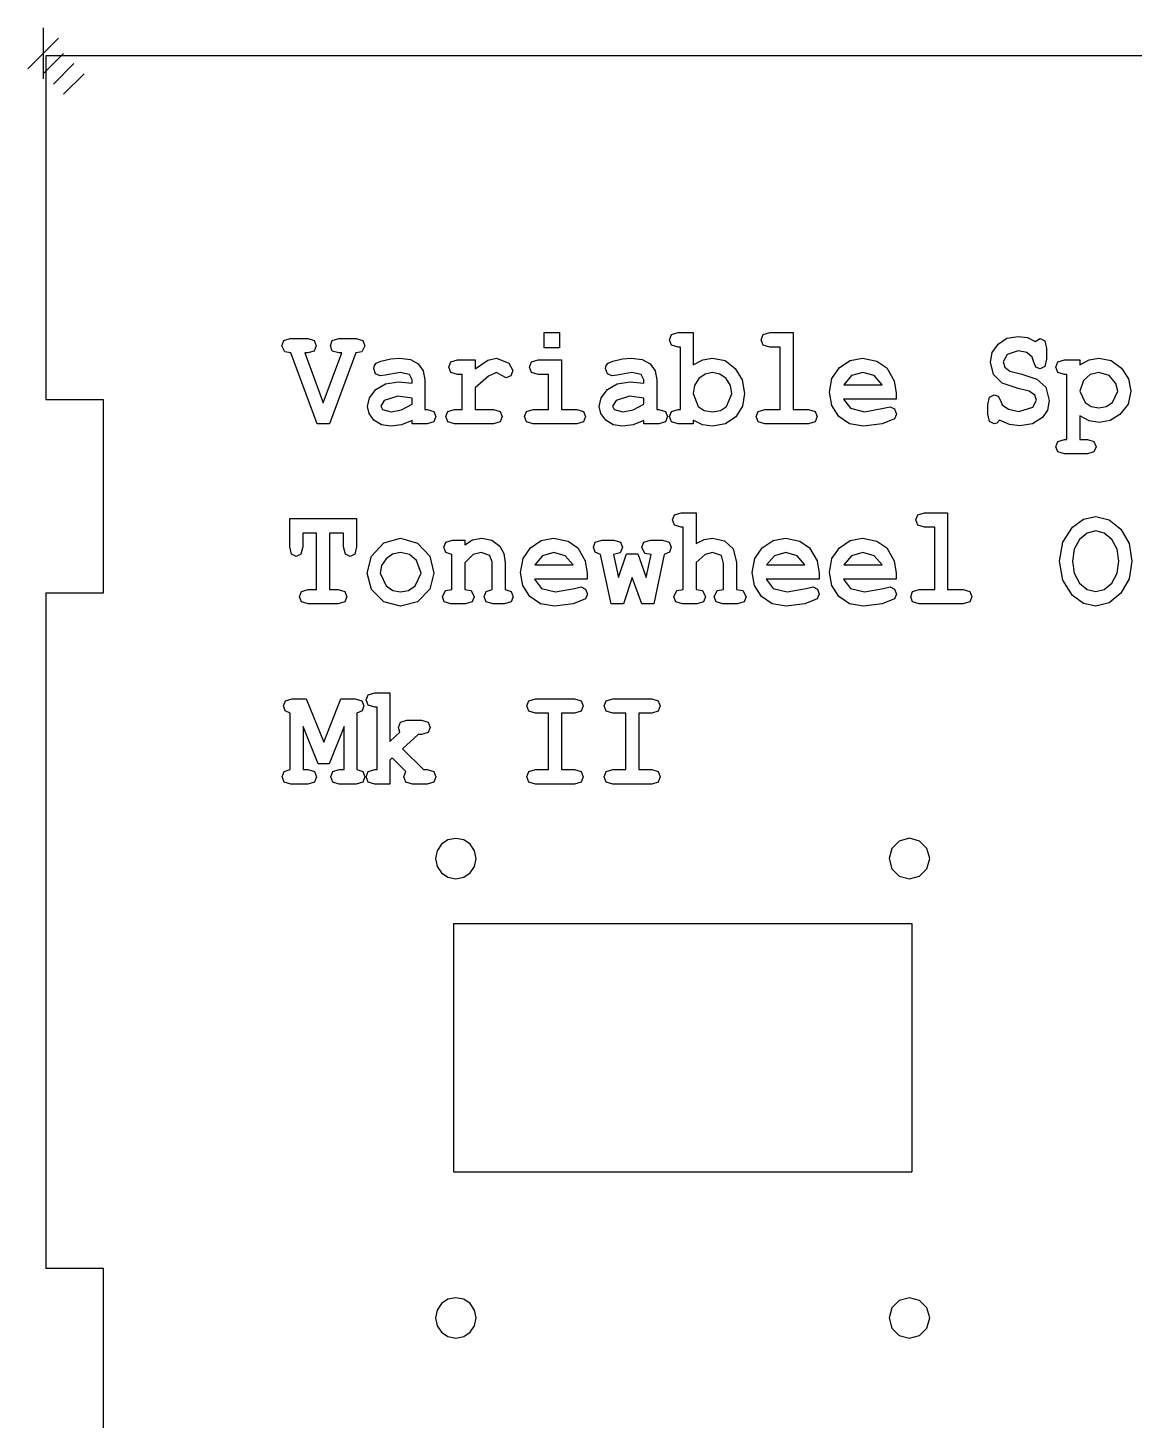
# Model space of a CAD drawing. Extents: x -1 to 139, y 154 to 298.
# Drawn here: x -0.8 to 56.5, y 226.2 to 298.3 of the extents above; entities that cross this region are included whole.
import ezdxf

# ---------------------------------------------------------------- set-up
doc = ezdxf.new("R2010")
doc.units = 0

msp = doc.modelspace()

# ---------------------------------------------------------------- linework, layer by layer
at = {"layer": 'Layer 1'}
for p, q in [((0, 298.322915), (0, 295.677085)), ((0.793749, 297.793749), (-0.793749, 296.206251)), ((1.058332, 297), (0, 295.941668)), ((1.587498, 296.470834), (0.529166, 295.412502)), ((2.116664, 295.941668), (1.058332, 294.883336)), ((12.358755, 281.853105), (12.462954, 282.122828)), ((12.462954, 282.122828), (12.804858, 282.22853)), ((12.804858, 282.22853), (13.706834, 282.224886)), ((13.706834, 282.224886), (14.045481, 282.122828)), ((14.045481, 282.122828), (14.149681, 281.853105)), ((14.879076, 281.853105), (14.980019, 282.122828)), ((14.980019, 282.122828), (15.325179, 282.22853)), ((15.325179, 282.22853), (16.220642, 282.224886)), ((16.220642, 282.224886), (16.562546, 282.122828)), ((16.562546, 282.122828), (16.666745, 281.853105)), ((25.963276, 281.743757), (25.963276, 282.534703)), ((25.963276, 282.534703), (26.757796, 282.534703)), ((26.757796, 282.534703), (26.757796, 281.743757)), ((32.45294, 282.162922), (32.553881, 282.429001)), ((32.553881, 281.889554), (32.45294, 282.162922)), ((32.553881, 282.429001), (32.899041, 282.534703)), ((32.899041, 282.534703), (33.680538, 282.534703)), ((33.680538, 282.534703), (33.680538, 280.858043)), ((37.207032, 282.162922), (37.307974, 282.429001)), ((37.31123, 281.889554), (37.207032, 282.162922)), ((37.307974, 282.429001), (37.653134, 282.534703)), ((37.653134, 282.534703), (38.85794, 282.534703)), ((38.85794, 282.534703), (38.85794, 278.554458)), ((49.476499, 281.933292), (49.937255, 282.236732)), ((49.937255, 282.236732), (50.518492, 282.337878)), ((50.518492, 282.337878), (50.993903, 282.272269)), ((50.993903, 282.272269), (51.394418, 282.079089)), ((51.394418, 282.079089), (51.654916, 282.221241)), ((51.654916, 282.221241), (51.89262, 282.104603)), ((51.89262, 282.104603), (51.98705, 281.725532)), ((12.515054, 281.535997), (12.358755, 281.853105)), ((12.824396, 281.477678), (12.515054, 281.535997)), ((14.192012, 277.80725), (12.824396, 281.477678)), ((13.706834, 281.477679), (13.550535, 281.477679)), ((13.550535, 281.477679), (14.511122, 278.897079)), ((14.048738, 281.579736), (13.706834, 281.477679)), ((14.149681, 281.853105), (14.048738, 281.579736)), ((14.511122, 278.897079), (15.478222, 281.477678)), ((16.204361, 281.477679), (14.833489, 277.80725)), ((14.980019, 281.579736), (14.879076, 281.853105)), ((15.325179, 281.477678), (14.980019, 281.579736)), ((15.478222, 281.477678), (15.325179, 281.477678)), ((16.510446, 281.535997), (16.204361, 281.477679)), ((16.666745, 281.853105), (16.510446, 281.535997)), ((26.757796, 281.743757), (25.963276, 281.743757)), ((32.899041, 281.787496), (32.553881, 281.889554)), ((33.013009, 281.787496), (32.899041, 281.787496)), ((33.013009, 278.554458), (33.013009, 281.787496)), ((37.653134, 281.787496), (37.31123, 281.889554)), ((38.190412, 281.787496), (37.653134, 281.787496)), ((38.190412, 278.554458), (38.190412, 281.787496)), ((49.075984, 280.99655), (49.176113, 281.498637)), ((49.176113, 281.498637), (49.476499, 281.933292)), ((49.948652, 281.401135), (49.740254, 281.011129)), ((50.521748, 281.590671), (49.948652, 281.401135)), ((50.958084, 281.495903), (50.521748, 281.590671)), ((51.241375, 281.262628), (50.958084, 281.495903)), ((51.98705, 281.725532), (51.98705, 281.164216)), ((17.135642, 280.672152), (17.168204, 280.836174)), ((17.226816, 280.395139), (17.135642, 280.672152)), ((17.168204, 280.836174), (17.259378, 280.945521)), ((17.259378, 280.945521), (17.503596, 281.047579)), ((17.503596, 281.047579), (18.008311, 281.167861)), ((18.008311, 281.167861), (18.473952, 281.215245)), ((18.473952, 281.215245), (19.025882, 281.139613)), ((19.025882, 281.139613), (19.437795, 280.912717)), ((19.437795, 280.912717), (19.696665, 280.558249)), ((21.023578, 280.745051), (21.124521, 281.011129)), ((21.124521, 280.471682), (21.023578, 280.745051)), ((21.124521, 281.011129), (21.469681, 281.116832)), ((21.469681, 281.116832), (22.378169, 281.116832)), ((22.378169, 281.116832), (22.378169, 280.650283)), ((22.378169, 280.650283), (23.039183, 281.102252)), ((23.039183, 281.102252), (23.495055, 281.215245)), ((23.495055, 281.215245), (24.126763, 280.945521)), ((24.126763, 280.945521), (24.335162, 280.57374)), ((25.198062, 280.745051), (25.299006, 281.011129)), ((25.302262, 280.471682), (25.198062, 280.745051)), ((25.299006, 281.011129), (25.644166, 281.116832)), ((25.644166, 281.116832), (26.848969, 281.116832)), ((26.848969, 281.116832), (26.848969, 278.554458)), ((29.141354, 280.672152), (29.173917, 280.836174)), ((29.23253, 280.395139), (29.141354, 280.672152)), ((29.173917, 280.836174), (29.26509, 280.945521)), ((29.26509, 280.945521), (29.509309, 281.047579)), ((29.509309, 281.047579), (30.014024, 281.167861)), ((30.014024, 281.167861), (30.479664, 281.215245)), ((30.479664, 281.215245), (31.031594, 281.139613)), ((31.031594, 281.139613), (31.443507, 280.912717)), ((31.443507, 280.912717), (31.702377, 280.558249)), ((33.680538, 280.858043), (34.175484, 281.124122)), ((34.175484, 281.124122), (34.686711, 281.215245)), ((34.686711, 281.215245), (35.327374, 281.081294)), ((35.327374, 281.081294), (35.862211, 280.679442)), ((35.862211, 280.679442), (36.223651, 280.088055)), ((40.869474, 280.153664), (41.257778, 280.719536)), ((41.257778, 280.719536), (41.817851, 281.091317)), ((41.817851, 281.091317), (42.456072, 281.215245)), ((42.456072, 281.215245), (43.201747, 281.054868)), ((43.201747, 281.054868), (43.709718, 280.708602)), ((43.709718, 280.708602), (44.097212, 280.041582)), ((49.238795, 280.36598), (49.075984, 280.99655)), ((49.740254, 281.011129), (49.824916, 280.741406)), ((49.824916, 280.741406), (50.078902, 280.540936)), ((51.332548, 280.99655), (51.241375, 281.262628)), ((51.440004, 280.748696), (51.332548, 280.99655)), ((51.654916, 280.664863), (51.440004, 280.748696)), ((51.89262, 280.777855), (51.654916, 280.664863)), ((51.98705, 281.164216), (51.89262, 280.777855)), ((52.475485, 280.745051), (52.576429, 281.011129)), ((52.576429, 280.471682), (52.475485, 280.745051)), ((52.576429, 281.011129), (52.921589, 281.116832)), ((52.921589, 281.116832), (53.703083, 281.116832)), ((53.703083, 280.861688), (54.188261, 281.127767)), ((53.703083, 281.116832), (53.703083, 280.861688)), ((54.188261, 281.127767), (54.702744, 281.215245)), ((54.702744, 281.215245), (55.336081, 281.084939)), ((55.336081, 281.084939), (55.868476, 280.694022)), ((55.868476, 280.694022), (56.229916, 280.138173)), ((17.454752, 280.289437), (17.226816, 280.395139)), ((17.728275, 280.33682), (17.454752, 280.289437)), ((18.496745, 280.468037), (17.728275, 280.33682)), ((17.7413, 279.882117), (18.41534, 279.983264)), ((18.41534, 279.983264), (19.115428, 279.910366)), ((18.985179, 280.362335), (18.496745, 280.468037)), ((19.115428, 280.088966), (18.985179, 280.362335)), ((19.115428, 279.910366), (19.115428, 280.088966)), ((19.696665, 280.558249), (19.782955, 280.092611)), ((19.782955, 280.092611), (19.782955, 278.554458)), ((21.469681, 280.369625), (21.124521, 280.471682)), ((21.710642, 280.369625), (21.469681, 280.369625)), ((21.710642, 278.554458), (21.710642, 280.369625)), ((23.071746, 280.271212), (22.378169, 279.680736)), ((23.491799, 280.468037), (23.071746, 280.271212)), ((23.736016, 280.32953), (23.491799, 280.468037)), ((23.996514, 280.191024), (23.736016, 280.32953)), ((24.234219, 280.300371), (23.996514, 280.191024)), ((24.335162, 280.57374), (24.234219, 280.300371)), ((25.644166, 280.369625), (25.302262, 280.471682)), ((26.181444, 280.369625), (25.644166, 280.369625)), ((26.181444, 278.554458), (26.181444, 280.369625)), ((29.460466, 280.289437), (29.23253, 280.395139)), ((29.733989, 280.33682), (29.460466, 280.289437)), ((30.502459, 280.468037), (29.733989, 280.33682)), ((29.747014, 279.882117), (30.421053, 279.983264)), ((30.421053, 279.983264), (31.121142, 279.910366)), ((30.990891, 280.362335), (30.502459, 280.468037)), ((31.121142, 280.088966), (30.990891, 280.362335)), ((31.121142, 279.910366), (31.121142, 280.088966)), ((31.702377, 280.558249), (31.788667, 280.092611)), ((31.788667, 280.092611), (31.788667, 278.554458)), ((33.97034, 280.147285), (33.752988, 279.793728)), ((34.291894, 280.387849), (33.97034, 280.147285)), ((34.676943, 280.468037), (34.291894, 280.387849)), ((35.064434, 280.387849), (34.676943, 280.468037)), ((35.3868, 280.147285), (35.064434, 280.387849)), ((35.604154, 279.790995), (35.3868, 280.147285)), ((36.223651, 280.088055), (36.344131, 279.385498)), ((40.740039, 279.440172), (40.869474, 280.153664)), ((41.886232, 280.307661), (41.482458, 279.830177)), ((42.472352, 280.468037), (41.886232, 280.307661)), ((43.061731, 280.307661), (42.472352, 280.468037)), ((43.462246, 279.830177), (43.061731, 280.307661)), ((44.097212, 280.041582), (44.201409, 279.400078)), ((49.681641, 279.914011), (49.238795, 280.36598)), ((50.508724, 279.640642), (49.681641, 279.914011)), ((50.078902, 280.540936), (50.700841, 280.376914)), ((50.700841, 280.376914), (51.488847, 280.12906)), ((51.488847, 280.12906), (51.947975, 279.70625)), ((52.921589, 280.369625), (52.576429, 280.471682)), ((53.035557, 280.369625), (52.921589, 280.369625)), ((53.035557, 276.994435), (53.035557, 280.369625)), ((53.901712, 280.048872), (53.703083, 279.494845)), ((54.246059, 280.363246), (53.901712, 280.048872)), ((54.692976, 280.468037), (54.246059, 280.363246)), ((55.230254, 280.304016), (54.692976, 280.468037)), ((55.572158, 279.899431), (55.230254, 280.304016)), ((55.68287, 279.502135), (55.572158, 279.899431)), ((56.229916, 280.138173), (56.350396, 279.50578)), ((16.910148, 279.160425), (17.230072, 279.578678)), ((17.230072, 279.578678), (17.7413, 279.882117)), ((18.376265, 279.232412), (17.676176, 279.010072)), ((19.115428, 279.144934), (18.376265, 279.232412)), ((22.378169, 279.680736), (22.378169, 278.554458)), ((28.915862, 279.160425), (29.235786, 279.578678)), ((29.235786, 279.578678), (29.747014, 279.882117)), ((30.381979, 279.232412), (29.681888, 279.010072)), ((31.121142, 279.144934), (30.381979, 279.232412)), ((33.752988, 279.793728), (33.680538, 279.374563)), ((33.680538, 279.374563), (33.941034, 278.696609)), ((35.41285, 278.696609), (35.676605, 279.363628)), ((35.676605, 279.363628), (35.604154, 279.790995)), ((35.676605, 279.363628), (35.676605, 279.363628)), ((36.344131, 279.385498), (36.229349, 278.71939)), ((40.859706, 278.758573), (40.740039, 279.440172)), ((41.482458, 279.830177), (43.462246, 279.830177)), ((44.201409, 279.400078), (44.201409, 279.08297)), ((48.942478, 278.813247), (49.033651, 279.195962)), ((49.033651, 279.195962), (49.281126, 279.3126)), ((49.281126, 279.3126), (49.476499, 279.243346)), ((49.476499, 279.243346), (49.600235, 279.010072)), ((51.091588, 279.4912), (50.508724, 279.640642)), ((51.378137, 279.287085), (51.091588, 279.4912)), ((51.466055, 279.028296), (51.378137, 279.287085)), ((51.947975, 279.70625), (52.130325, 279.021007)), ((53.703083, 279.494845), (53.986376, 278.911659)), ((55.399579, 278.911659), (55.68287, 279.502135)), ((55.68287, 279.502135), (55.68287, 279.502135)), ((56.350396, 279.50578), (56.207936, 278.83056)), ((16.803507, 278.707544), (16.910148, 279.160425)), ((16.887354, 278.337585), (16.803507, 278.707544)), ((17.676176, 279.010072), (17.493827, 278.722124)), ((17.493827, 278.722124), (17.581745, 278.550813)), ((17.581745, 278.550813), (18.027848, 278.430531)), ((18.027848, 278.430531), (18.571638, 278.536233)), ((18.571638, 278.536233), (19.115428, 278.824181)), ((19.115428, 278.824181), (19.115428, 279.144934)), ((19.782955, 278.554458), (19.896923, 278.554458)), ((19.896923, 278.554458), (20.238827, 278.448755)), ((20.238827, 278.448755), (20.343027, 278.179032)), ((20.867279, 278.182677), (20.968222, 278.448755)), ((20.968222, 278.448755), (21.313382, 278.554458)), ((21.313382, 278.554458), (21.710642, 278.554458)), ((22.378169, 278.554458), (23.328988, 278.554458)), ((23.328988, 278.554458), (23.670892, 278.448755)), ((23.670892, 278.448755), (23.775091, 278.179032)), ((24.934308, 278.182677), (25.035251, 278.448755)), ((25.035251, 278.448755), (25.380411, 278.554458)), ((25.380411, 278.554458), (26.181444, 278.554458)), ((26.848969, 278.554458), (27.650002, 278.554458)), ((27.650002, 278.554458), (27.991906, 278.448755)), ((27.991906, 278.448755), (28.096106, 278.179032)), ((28.809221, 278.707544), (28.915862, 279.160425)), ((28.893068, 278.337585), (28.809221, 278.707544)), ((29.681888, 279.010072), (29.499541, 278.722124)), ((29.499541, 278.722124), (29.587458, 278.550813)), ((29.587458, 278.550813), (30.033563, 278.430531)), ((30.033563, 278.430531), (30.577352, 278.536233)), ((30.577352, 278.536233), (31.121142, 278.824181)), ((31.121142, 278.824181), (31.121142, 279.144934)), ((31.788667, 278.554458), (31.902636, 278.554458)), ((31.902636, 278.554458), (32.24454, 278.448755)), ((32.24454, 278.448755), (32.34874, 278.179032)), ((32.45294, 278.182677), (32.557137, 278.448755)), ((32.557137, 278.448755), (32.899041, 278.554458)), ((32.899041, 278.554458), (33.013009, 278.554458)), ((33.941034, 278.696609), (34.255261, 278.499784)), ((34.255261, 278.499784), (34.676943, 278.434176)), ((34.676943, 278.434176), (35.098624, 278.499784)), ((35.098624, 278.499784), (35.41285, 278.696609)), ((36.229349, 278.71939), (35.885003, 278.171742)), ((36.943278, 278.182677), (37.044219, 278.448755)), ((37.044219, 278.448755), (37.389379, 278.554458)), ((37.389379, 278.554458), (38.190412, 278.554458)), ((38.85794, 278.554458), (39.658972, 278.554458)), ((39.658972, 278.554458), (40.000876, 278.448755)), ((40.000876, 278.448755), (40.105074, 278.179032)), ((41.218704, 278.193611), (40.859706, 278.758573)), ((44.201409, 279.08297), (41.462922, 279.08297)), ((41.462922, 279.08297), (41.830875, 278.612776)), ((41.830875, 278.612776), (42.550502, 278.434176)), ((42.550502, 278.434176), (43.537139, 278.612776)), ((43.537139, 278.612776), (43.888812, 278.685675)), ((43.888812, 278.685675), (44.113492, 278.579972)), ((44.113492, 278.579972), (44.204665, 278.313894)), ((48.942478, 278.310249), (48.942478, 278.813247)), ((49.600235, 279.010072), (49.688155, 278.791377)), ((49.688155, 278.791377), (50.023545, 278.561747)), ((50.023545, 278.561747), (50.551055, 278.44511)), ((50.551055, 278.44511), (51.283706, 278.678385)), ((51.283706, 278.678385), (51.466055, 279.028296)), ((52.043221, 278.522565), (51.781908, 278.135293)), ((52.130325, 279.021007), (52.043221, 278.522565)), ((53.986376, 278.911659), (54.3063, 278.701165)), ((54.3063, 278.701165), (54.692976, 278.631001)), ((54.692976, 278.631001), (55.081282, 278.701165)), ((55.081282, 278.701165), (55.399579, 278.911659)), ((56.207936, 278.83056), (55.780558, 278.284734)), ((14.833489, 277.80725), (14.192012, 277.80725)), ((17.138898, 278.000431), (16.887354, 278.337585)), ((17.524761, 277.7626), (17.138898, 278.000431)), ((18.011567, 277.683323), (17.524761, 277.7626)), ((18.56187, 277.759867), (18.011567, 277.683323)), ((19.115428, 277.982206), (18.56187, 277.759867)), ((19.115428, 277.80725), (19.115428, 277.982206)), ((19.896923, 277.80725), (19.115428, 277.80725)), ((20.238827, 277.909308), (19.896923, 277.80725)), ((20.343027, 278.179032), (20.238827, 277.909308)), ((20.968222, 277.909308), (20.867279, 278.182677)), ((21.313382, 277.80725), (20.968222, 277.909308)), ((23.328988, 277.80725), (21.313382, 277.80725)), ((23.670892, 277.909308), (23.328988, 277.80725)), ((23.775091, 278.179032), (23.670892, 277.909308)), ((25.035251, 277.909308), (24.934308, 278.182677)), ((25.380411, 277.80725), (25.035251, 277.909308)), ((27.650002, 277.80725), (25.380411, 277.80725)), ((27.991906, 277.909308), (27.650002, 277.80725)), ((28.096106, 278.179032), (27.991906, 277.909308)), ((29.14461, 278.000431), (28.893068, 278.337585)), ((29.530474, 277.7626), (29.14461, 278.000431)), ((30.01728, 277.683323), (29.530474, 277.7626)), ((30.567582, 277.759867), (30.01728, 277.683323)), ((31.121142, 277.982206), (30.567582, 277.759867)), ((31.121142, 277.80725), (31.121142, 277.982206)), ((31.902636, 277.80725), (31.121142, 277.80725)), ((32.24454, 277.909308), (31.902636, 277.80725)), ((32.34874, 278.179032), (32.24454, 277.909308)), ((32.553881, 277.909308), (32.45294, 278.182677)), ((32.899041, 277.80725), (32.553881, 277.909308)), ((33.680538, 277.80725), (32.899041, 277.80725)), ((34.159202, 277.763511), (33.680538, 277.989496)), ((33.680538, 277.989496), (33.680538, 277.80725)), ((34.673687, 277.686968), (34.159202, 277.763511)), ((35.35261, 277.808162), (34.673687, 277.686968)), ((35.885003, 278.171742), (35.35261, 277.808162)), ((37.044219, 277.909308), (36.943278, 278.182677)), ((37.389379, 277.80725), (37.044219, 277.909308)), ((39.658972, 277.80725), (37.389379, 277.80725)), ((40.000876, 277.909308), (39.658972, 277.80725)), ((40.105074, 278.179032), (40.000876, 277.909308)), ((41.780404, 277.813629), (41.218704, 278.193611)), ((42.501659, 277.686968), (41.780404, 277.813629)), ((43.472014, 277.80725), (42.501659, 277.686968)), ((44.10698, 278.066039), (43.472014, 277.80725)), ((44.204665, 278.313894), (44.10698, 278.066039)), ((49.033651, 277.927532), (48.942478, 278.310249)), ((49.281126, 277.81454), (49.033651, 277.927532)), ((49.411374, 277.847345), (49.281126, 277.81454)), ((49.554649, 277.996786), (49.411374, 277.847345)), ((50.06262, 277.774446), (49.554649, 277.996786)), ((49.554649, 277.996786), (49.554649, 277.996786)), ((50.603153, 277.697903), (50.06262, 277.774446)), ((51.256028, 277.807251), (50.603153, 277.697903)), ((51.781908, 278.135293), (51.256028, 277.807251)), ((53.703083, 278.219126), (53.703083, 276.994435)), ((54.201286, 277.967627), (53.703083, 278.219126)), ((53.703083, 278.219126), (53.703083, 278.219126)), ((54.709259, 277.883794), (54.201286, 277.967627)), ((55.275028, 277.984029), (54.709259, 277.883794)), ((55.780558, 278.284734), (55.275028, 277.984029)), ((52.475485, 276.619009), (52.579685, 276.892377)), ((52.576429, 276.35293), (52.475485, 276.619009)), ((52.921589, 276.247228), (52.576429, 276.35293)), ((52.579685, 276.892377), (52.921589, 276.994435)), ((52.921589, 276.994435), (53.035557, 276.994435)), ((53.703083, 276.994435), (54.1036, 276.994435)), ((54.1036, 276.994435), (54.445504, 276.892377)), ((54.445504, 276.35293), (54.1036, 276.247228)), ((54.445504, 276.892377), (54.549702, 276.619009)), ((54.549702, 276.619009), (54.445504, 276.35293)), ((54.1036, 276.247228), (52.921589, 276.247228)), ((12.778809, 271.439587), (12.778809, 272.897552)), ((12.778809, 272.897552), (16.236923, 272.893907)), ((16.236923, 272.893907), (16.236923, 271.439587)), ((32.605982, 272.831943), (32.706924, 273.098022)), ((32.706924, 272.558575), (32.605982, 272.831943)), ((32.706924, 273.098022), (33.052084, 273.203725)), ((33.052084, 273.203725), (33.83358, 273.203725)), ((33.83358, 273.203725), (33.83358, 271.610898)), ((45.210841, 272.831943), (45.311783, 273.098022)), ((45.315039, 272.558575), (45.210841, 272.831943)), ((45.311783, 273.098022), (45.656943, 273.203725)), ((45.656943, 273.203725), (46.861749, 273.203725)), ((46.861749, 273.203725), (46.861749, 269.22348)), ((53.328618, 272.456518), (53.898458, 272.869304)), ((53.898458, 272.869304), (54.533422, 273.0069)), ((54.533422, 273.0069), (55.231068, 272.841056)), ((55.231068, 272.841056), (55.839169, 272.343526)), ((14.169218, 272.1467), (13.446335, 272.1467)), ((13.446335, 272.1467), (13.446335, 271.439587)), ((14.169218, 269.223479), (14.169218, 272.1467)), ((14.836745, 272.1467), (14.836745, 269.223479)), ((15.569396, 272.1467), (14.836745, 272.1467)), ((15.569396, 271.439587), (15.569396, 272.1467)), ((33.052084, 272.456518), (32.706924, 272.558575)), ((33.166052, 272.456518), (33.052084, 272.456518)), ((33.166052, 269.22348), (33.166052, 272.456518)), ((45.656943, 272.456518), (45.315039, 272.558575)), ((46.194221, 272.456518), (45.656943, 272.456518)), ((46.194221, 269.22348), (46.194221, 272.456518)), ((52.830414, 271.671039), (53.328618, 272.456518)), ((54.092203, 272.147611), (53.699827, 271.811368)), ((54.533422, 272.259692), (54.092203, 272.147611)), ((54.977082, 272.147611), (54.533422, 272.259692)), ((55.370273, 271.811368), (54.977082, 272.147611)), ((55.839169, 272.343526), (56.264107, 271.599052)), ((12.869983, 271.053226), (12.778809, 271.439587)), ((13.446335, 271.439587), (13.351905, 271.053226)), ((15.660571, 271.053226), (15.569396, 271.439587)), ((16.236923, 271.439587), (16.142492, 271.053226)), ((17.015161, 270.954813), (17.650126, 271.636412)), ((17.650126, 271.636412), (18.519539, 271.884266)), ((18.519539, 271.884266), (19.395464, 271.629122)), ((19.395464, 271.629122), (20.033685, 270.947523)), ((20.759824, 271.414073), (20.860767, 271.680151)), ((20.860767, 271.144349), (20.759824, 271.414073)), ((20.860767, 271.680151), (21.205927, 271.785854)), ((21.205927, 271.785854), (21.840891, 271.785854)), ((21.840891, 271.534355), (22.241407, 271.796788)), ((21.840891, 271.785854), (21.840891, 271.534355)), ((22.241407, 271.796788), (22.720073, 271.884266)), ((22.720073, 271.884266), (23.250838, 271.781297)), ((23.250838, 271.781297), (23.657867, 271.472391)), ((23.657867, 271.472391), (23.863009, 271.09332)), ((24.861857, 270.822685), (25.250163, 271.388558)), ((25.250163, 271.388558), (25.810233, 271.760339)), ((25.810233, 271.760339), (26.448454, 271.884266)), ((26.448454, 271.884266), (27.194129, 271.72389)), ((27.194129, 271.72389), (27.702103, 271.377623)), ((27.702103, 271.377623), (28.089594, 270.710604)), ((28.506391, 271.414072), (28.607333, 271.680151)), ((28.597565, 271.151639), (28.506391, 271.414072)), ((28.607333, 271.680151), (28.952493, 271.785854)), ((28.952493, 271.785854), (29.574434, 271.785854)), ((29.574434, 271.785854), (29.916336, 271.680151)), ((30.020536, 271.410427), (29.903312, 271.126124)), ((29.916336, 271.680151), (30.020536, 271.410427)), ((31.013686, 271.414072), (31.11463, 271.680151)), ((31.169985, 271.09332), (31.013686, 271.414072)), ((31.11463, 271.680151), (31.45979, 271.785854)), ((31.45979, 271.785854), (32.088241, 271.785854)), ((32.088241, 271.785854), (32.430145, 271.680151)), ((32.430145, 271.680151), (32.534345, 271.410427)), ((32.534345, 271.410427), (32.443169, 271.155284)), ((33.83358, 271.610898), (34.253634, 271.815013)), ((34.253634, 271.815013), (34.686711, 271.884266)), ((34.686711, 271.884266), (35.302138, 271.75305)), ((35.302138, 271.75305), (35.748242, 271.337529)), ((35.748242, 271.337529), (35.927333, 270.626771)), ((36.867571, 270.822685), (37.255875, 271.388558)), ((37.255875, 271.388558), (37.815947, 271.760339)), ((37.815947, 271.760339), (38.454166, 271.884266)), ((38.454166, 271.884266), (39.199844, 271.72389)), ((39.199844, 271.72389), (39.707815, 271.377623)), ((39.707815, 271.377623), (40.095306, 270.710604)), ((40.869474, 270.822685), (41.257778, 271.388558)), ((41.257778, 271.388558), (41.817851, 271.760339)), ((41.817851, 271.760339), (42.456072, 271.884266)), ((42.456072, 271.884266), (43.201747, 271.72389)), ((43.201747, 271.72389), (43.709718, 271.377623)), ((43.709718, 271.377623), (44.097212, 270.710604)), ((52.664346, 270.68509), (52.830414, 271.671039)), ((53.423862, 271.305636), (53.331874, 270.68509)), ((53.699827, 271.811368), (53.423862, 271.305636)), ((55.646237, 271.307459), (55.370273, 271.811368)), ((55.738225, 270.68509), (55.646237, 271.307459)), ((56.264107, 271.599052), (56.405753, 270.68509)), ((13.110944, 270.940233), (12.869983, 271.053226)), ((13.351905, 271.053226), (13.110944, 270.940233)), ((15.901531, 270.940234), (15.660571, 271.053226)), ((16.142492, 271.053226), (15.901531, 270.940234)), ((16.793738, 270.076389), (17.015161, 270.954813)), ((17.764094, 270.812662), (17.536972, 270.46275)), ((18.10437, 271.05596), (17.764094, 270.812662)), ((18.519539, 271.137059), (18.10437, 271.05596)), ((18.984365, 271.035001), (18.519539, 271.137059)), ((19.349877, 270.728829), (18.984365, 271.035001)), ((19.581069, 270.065454), (19.349877, 270.728829)), ((20.033685, 270.947523), (20.248596, 270.069099)), ((21.173365, 271.038646), (20.860767, 271.144349)), ((21.173365, 269.22348), (21.173365, 271.038646)), ((22.280482, 271.035001), (21.840891, 270.612192)), ((21.840891, 270.612192), (21.840891, 269.22348)), ((22.687511, 271.137059), (22.280482, 271.035001)), ((23.146639, 270.991263), (22.687511, 271.137059)), ((23.263863, 270.634061), (23.146639, 270.991263)), ((23.263863, 269.22348), (23.263863, 270.634061)), ((23.863009, 271.09332), (23.93139, 270.612192)), ((23.93139, 270.612192), (23.93139, 269.22348)), ((24.732422, 270.109194), (24.861857, 270.822685)), ((25.878614, 270.976683), (25.474843, 270.499199)), ((26.464734, 271.137059), (25.878614, 270.976683)), ((27.054113, 270.976683), (26.464734, 271.137059)), ((27.454628, 270.499199), (27.054113, 270.976683)), ((28.089594, 270.710604), (28.193791, 270.069099)), ((28.874343, 271.038646), (28.597565, 271.151639)), ((29.434416, 268.476271), (28.874343, 271.038646)), ((29.903312, 271.126124), (29.558152, 271.038646)), ((29.558152, 271.038646), (29.812138, 269.854049)), ((29.812138, 269.854049), (30.22568, 271.067805)), ((30.22568, 271.067805), (30.818312, 271.067805)), ((30.818312, 271.067805), (31.23511, 269.854049)), ((31.495609, 271.038646), (31.169985, 271.09332)), ((31.23511, 269.854049), (31.495609, 271.038646)), ((32.179417, 271.038646), (31.632369, 268.476271)), ((32.443169, 271.155284), (32.179417, 271.038646)), ((34.292708, 271.038646), (33.83358, 270.623126)), ((33.83358, 270.623126), (33.83358, 269.22348)), ((34.686711, 271.137059), (34.292708, 271.038646)), ((35.139328, 270.980328), (34.686711, 271.137059)), ((35.256552, 270.575742), (35.139328, 270.980328)), ((35.256552, 269.22348), (35.256552, 270.575742)), ((35.927333, 270.626771), (35.927333, 269.22348)), ((36.738136, 270.109194), (36.867571, 270.822685)), ((37.884326, 270.976683), (37.480555, 270.499199)), ((38.470449, 271.137059), (37.884326, 270.976683)), ((39.059825, 270.976683), (38.470449, 271.137059)), ((39.460343, 270.499199), (39.059825, 270.976683)), ((40.095306, 270.710604), (40.199506, 270.069099)), ((40.740039, 270.109194), (40.869474, 270.822685)), ((41.886232, 270.976683), (41.482458, 270.499199)), ((42.472352, 271.137059), (41.886232, 270.976683)), ((43.061731, 270.976683), (42.472352, 271.137059)), ((43.462246, 270.499199), (43.061731, 270.976683)), ((44.097212, 270.710604), (44.201409, 270.069099)), ((52.830414, 269.700052), (52.664346, 270.68509)), ((53.331874, 270.68509), (53.423862, 270.064543)), ((55.646237, 270.062721), (55.738225, 270.68509)), ((55.738225, 270.68509), (55.738225, 270.68509)), ((56.405753, 270.68509), (56.264107, 269.77295)), ((56.405753, 270.68509), (56.405753, 270.68509)), ((17.011905, 269.230769), (16.793738, 270.076389)), ((17.536972, 270.46275), (17.461265, 270.06181)), ((17.461265, 270.06181), (17.76735, 269.405725)), ((19.274984, 269.405725), (19.581069, 270.065454)), ((19.581069, 270.065454), (19.581069, 270.065454)), ((20.248596, 270.069099), (20.033685, 269.234414)), ((20.248596, 270.069099), (20.248596, 270.069099)), ((24.852088, 269.427595), (24.732422, 270.109194)), ((25.474843, 270.499199), (27.454628, 270.499199)), ((28.193791, 270.069099), (28.193791, 269.751992)), ((30.525251, 269.85405), (30.062867, 268.476271)), ((31.013686, 268.476271), (30.525251, 269.85405)), ((36.857802, 269.427595), (36.738136, 270.109194)), ((37.480555, 270.499199), (39.460343, 270.499199)), ((40.199506, 270.069099), (40.199506, 269.751992)), ((40.859706, 269.427595), (40.740039, 270.109194)), ((41.482458, 270.499199), (43.462246, 270.499199)), ((44.201409, 270.069099), (44.201409, 269.751992)), ((53.423862, 270.064543), (53.699827, 269.558812)), ((55.370273, 269.558812), (55.646237, 270.062721)), ((13.277012, 268.851697), (13.377955, 269.117777)), ((13.377955, 269.117777), (13.723115, 269.223479)), ((13.723115, 269.223479), (14.169218, 269.223479)), ((14.836745, 269.223479), (15.286104, 269.223479)), ((15.286104, 269.223479), (15.628008, 269.117777)), ((15.628008, 269.117777), (15.732207, 268.848053)), ((17.64687, 268.589264), (17.011905, 269.230769)), ((17.76735, 269.405725), (18.10844, 269.178829)), ((18.10844, 269.178829), (18.519539, 269.103197)), ((18.519539, 269.103197), (18.93308, 269.178829)), ((18.93308, 269.178829), (19.274984, 269.405725)), ((20.033685, 269.234414), (19.39872, 268.592909)), ((20.681674, 268.851698), (20.837973, 269.168806)), ((20.837973, 269.168806), (21.173365, 269.22348)), ((21.840891, 269.22348), (22.173027, 269.168806)), ((22.173027, 269.168806), (22.332582, 268.848053)), ((22.850322, 268.851698), (22.951265, 269.117777)), ((22.951265, 269.117777), (23.263863, 269.22348)), ((23.93139, 269.22348), (24.243988, 269.117777)), ((24.243988, 269.117777), (24.344931, 268.848053)), ((25.211088, 268.862635), (24.852088, 269.427595)), ((28.193791, 269.751992), (25.455305, 269.751992)), ((25.455305, 269.751992), (25.823259, 269.281798)), ((25.823259, 269.281798), (26.542884, 269.103197)), ((26.542884, 269.103197), (27.529522, 269.281798)), ((27.529522, 269.281798), (27.881194, 269.354697)), ((27.881194, 269.354697), (28.105874, 269.248994)), ((28.105874, 269.248994), (28.19705, 268.982914)), ((32.674361, 268.851698), (32.833918, 269.168806)), ((32.833918, 269.168806), (33.166052, 269.22348)), ((33.83358, 269.22348), (34.165714, 269.168806)), ((34.165714, 269.168806), (34.325271, 268.848053)), ((34.768117, 268.851698), (34.924416, 269.168806)), ((34.924416, 269.168806), (35.256552, 269.22348)), ((35.927333, 269.22348), (36.259469, 269.168806)), ((36.259469, 269.168806), (36.415768, 268.848053)), ((37.216801, 268.862635), (36.857802, 269.427595)), ((40.199506, 269.751992), (37.461017, 269.751992)), ((37.461017, 269.751992), (37.828971, 269.281798)), ((37.828971, 269.281798), (38.548598, 269.103197)), ((38.548598, 269.103197), (39.535236, 269.281798)), ((39.535236, 269.281798), (39.886908, 269.354697)), ((39.886908, 269.354697), (40.111588, 269.248994)), ((40.111588, 269.248994), (40.202762, 268.982914)), ((41.218704, 268.862635), (40.859706, 269.427595)), ((44.201409, 269.751992), (41.462922, 269.751992)), ((41.462922, 269.751992), (41.830875, 269.281798)), ((41.830875, 269.281798), (42.550502, 269.103197)), ((42.550502, 269.103197), (43.537139, 269.281798)), ((43.537139, 269.281798), (43.888812, 269.354697)), ((43.888812, 269.354697), (44.113492, 269.248994)), ((44.113492, 269.248994), (44.204665, 268.982914)), ((44.947087, 268.851698), (45.048028, 269.117777)), ((45.048028, 269.117777), (45.393188, 269.22348)), ((45.393188, 269.22348), (46.194221, 269.22348)), ((46.861749, 269.22348), (47.662781, 269.22348)), ((47.662781, 269.22348), (48.004685, 269.117777)), ((48.004685, 269.117777), (48.108883, 268.848053)), ((53.328618, 268.917307), (52.830414, 269.700052)), ((53.699827, 269.558812), (54.092203, 269.225302)), ((54.092203, 269.225302), (54.533422, 269.114132)), ((54.533422, 269.114132), (54.977082, 269.225302)), ((54.977082, 269.225302), (55.370273, 269.558812)), ((56.264107, 269.77295), (55.839169, 269.026654)), ((13.377955, 268.57833), (13.277012, 268.851697)), ((13.723115, 268.476271), (13.377955, 268.57833)), ((15.286104, 268.476271), (13.723115, 268.476271)), ((15.628008, 268.57833), (15.286104, 268.476271)), ((15.732207, 268.848053), (15.628008, 268.57833)), ((18.519539, 268.355991), (17.64687, 268.589264)), ((19.39872, 268.592909), (18.519539, 268.355991)), ((20.782617, 268.57833), (20.681674, 268.851698)), ((21.127778, 268.476271), (20.782617, 268.57833)), ((21.886479, 268.476271), (21.127778, 268.476271)), ((22.228383, 268.57833), (21.886479, 268.476271)), ((22.332582, 268.848053), (22.228383, 268.57833)), ((22.951265, 268.57833), (22.850322, 268.851698)), ((23.296425, 268.476271), (22.951265, 268.57833)), ((23.898828, 268.476271), (23.296425, 268.476271)), ((24.240731, 268.57833), (23.898828, 268.476271)), ((24.344931, 268.848053), (24.240731, 268.57833)), ((25.772787, 268.482652), (25.211088, 268.862635)), ((26.494041, 268.355991), (25.772787, 268.482652)), ((27.464396, 268.476271), (26.494041, 268.355991)), ((28.099362, 268.735062), (27.464396, 268.476271)), ((28.19705, 268.982914), (28.099362, 268.735062)), ((30.062867, 268.476271), (29.434416, 268.476271)), ((31.632369, 268.476271), (31.013686, 268.476271)), ((32.775305, 268.57833), (32.674361, 268.851698)), ((33.120465, 268.476271), (32.775305, 268.57833)), ((33.879167, 268.476271), (33.120465, 268.476271)), ((34.221071, 268.57833), (33.879167, 268.476271)), ((34.325271, 268.848053), (34.221071, 268.57833)), ((34.869061, 268.57833), (34.768117, 268.851698)), ((35.210965, 268.476271), (34.869061, 268.57833)), ((35.972923, 268.476271), (35.210965, 268.476271)), ((36.314824, 268.57833), (35.972923, 268.476271)), ((36.415768, 268.848053), (36.314824, 268.57833)), ((37.7785, 268.482652), (37.216801, 268.862635)), ((38.499753, 268.355991), (37.7785, 268.482652)), ((39.470111, 268.476271), (38.499753, 268.355991)), ((40.105074, 268.735062), (39.470111, 268.476271)), ((40.202762, 268.982914), (40.105074, 268.735062)), ((41.780404, 268.482652), (41.218704, 268.862635)), ((42.501659, 268.355991), (41.780404, 268.482652)), ((43.472014, 268.476271), (42.501659, 268.355991)), ((44.10698, 268.735062), (43.472014, 268.476271)), ((44.204665, 268.982914), (44.10698, 268.735062)), ((45.048028, 268.57833), (44.947087, 268.851698)), ((45.393188, 268.476271), (45.048028, 268.57833)), ((47.662781, 268.476271), (45.393188, 268.476271)), ((48.004685, 268.57833), (47.662781, 268.476271)), ((48.108883, 268.848053), (48.004685, 268.57833)), ((53.898458, 268.504521), (53.328618, 268.917307)), ((54.533422, 268.366925), (53.898458, 268.504521)), ((55.231068, 268.531857), (54.533422, 268.366925)), ((55.839169, 269.026654), (55.231068, 268.531857)), ((12.446673, 263.191147), (12.547616, 263.460872)), ((12.547616, 263.460872), (12.892777, 263.566574)), ((12.892777, 263.566574), (13.625428, 263.562934)), ((13.625428, 263.562934), (14.533916, 261.314024)), ((14.533916, 261.314024), (15.426122, 263.566579)), ((15.426122, 263.566579), (16.165286, 263.56294)), ((16.165286, 263.56294), (16.50719, 263.460884)), ((16.50719, 263.460884), (16.611389, 263.191158)), ((16.738382, 263.500964), (16.839325, 263.767045)), ((16.839325, 263.227596), (16.738382, 263.500964)), ((16.839325, 263.767045), (17.184485, 263.872746)), ((17.184485, 263.872746), (17.96598, 263.872746)), ((17.96598, 263.872746), (17.96598, 261.35411)), ((25.064558, 263.191147), (25.165499, 263.460872)), ((25.165499, 263.460872), (25.510659, 263.566574)), ((25.510659, 263.566574), (27.526266, 263.562934)), ((27.526266, 263.562934), (27.86817, 263.460878)), ((27.86817, 263.460878), (27.97237, 263.191152)), ((29.066461, 263.191147), (29.167405, 263.460872)), ((29.167405, 263.460872), (29.512565, 263.566574)), ((29.512565, 263.566574), (31.528171, 263.562934)), ((31.528171, 263.562934), (31.870073, 263.460878)), ((31.870073, 263.460878), (31.974273, 263.191152)), ((12.534592, 262.936003), (12.446673, 263.191147)), ((12.801602, 262.815723), (12.534592, 262.936003)), ((12.801602, 259.8925), (12.801602, 262.815723)), ((16.520215, 262.936014), (16.25646, 262.815734)), ((16.25646, 262.815734), (16.25646, 259.892511)), ((16.611389, 263.191158), (16.520215, 262.936014)), ((17.184485, 263.12554), (16.839325, 263.227596)), ((17.298453, 263.12554), (17.184485, 263.12554)), ((17.298453, 259.8925), (17.298453, 263.12554)), ((25.165499, 262.917779), (25.064558, 263.191147)), ((25.510659, 262.815723), (25.165499, 262.917779)), ((26.1847, 262.815723), (25.510659, 262.815723)), ((26.1847, 259.8925), (26.1847, 262.815723)), ((27.526266, 262.815728), (26.852225, 262.815723)), ((26.852225, 262.815723), (26.852225, 259.8925)), ((27.86817, 262.917785), (27.526266, 262.815728)), ((27.97237, 263.191152), (27.86817, 262.917785)), ((29.167405, 262.917779), (29.066461, 263.191147)), ((29.512565, 262.815723), (29.167405, 262.917779)), ((30.186605, 262.815723), (29.512565, 262.815723)), ((30.186605, 259.8925), (30.186605, 262.815723)), ((31.528171, 262.815728), (30.854131, 262.815723)), ((30.854131, 262.815723), (30.854131, 259.8925)), ((31.870073, 262.917785), (31.528171, 262.815728)), ((31.974273, 263.191152), (31.870073, 262.917785)), ((13.469129, 262.119542), (13.469129, 259.8925)), ((14.244111, 260.195039), (13.469129, 262.119542)), ((15.588933, 262.119553), (14.82372, 260.195039)), ((15.588933, 259.892511), (15.588933, 262.119553)), ((18.405571, 262.079448), (18.506514, 262.349173)), ((18.486976, 261.824304), (18.405571, 262.079448)), ((18.506514, 262.349173), (18.848418, 262.454875)), ((18.848418, 262.454875), (19.610375, 262.454875)), ((19.610375, 262.454875), (19.952279, 262.349173)), ((19.952279, 262.349173), (20.056478, 262.079448)), ((20.056478, 262.079448), (19.952279, 261.809725)), ((17.96598, 261.35411), (18.486976, 261.824304)), ((19.42477, 261.707669), (18.613969, 260.971397)), ((19.610375, 261.707669), (19.42477, 261.707669)), ((19.952279, 261.809725), (19.610375, 261.707669)), ((18.089717, 260.501203), (17.96598, 260.388209)), ((18.796318, 259.801377), (18.089717, 260.501203)), ((18.613969, 260.971397), (19.704806, 259.8925)), ((12.388061, 259.52072), (12.489004, 259.786799)), ((12.489004, 259.786799), (12.801602, 259.8925)), ((13.469129, 259.8925), (13.71009, 259.8925)), ((13.71009, 259.8925), (14.051994, 259.786799)), ((14.051994, 259.786799), (14.156193, 259.517076)), ((14.82372, 260.195039), (14.244111, 260.195039)), ((14.901869, 259.520732), (15.002812, 259.78681)), ((15.002812, 259.78681), (15.344716, 259.892511)), ((15.344716, 259.892511), (15.588933, 259.892511)), ((16.25646, 259.892511), (16.569058, 259.78681)), ((16.569058, 259.78681), (16.670001, 259.517087)), ((16.738382, 259.52072), (16.842581, 259.786799)), ((16.842581, 259.786799), (17.184485, 259.8925)), ((17.184485, 259.8925), (17.298453, 259.8925)), ((17.96598, 260.388209), (17.96598, 259.145294)), ((18.685606, 259.52072), (18.796318, 259.801377)), ((19.704806, 259.8925), (19.900179, 259.8925)), ((19.900179, 259.8925), (20.242083, 259.786799)), ((20.242083, 259.786799), (20.346283, 259.517076)), ((25.064558, 259.52072), (25.165499, 259.786799)), ((25.165499, 259.786799), (25.510659, 259.8925)), ((25.510659, 259.8925), (26.1847, 259.8925)), ((26.852225, 259.8925), (27.526266, 259.8925)), ((27.526266, 259.8925), (27.86817, 259.786799)), ((27.86817, 259.786799), (27.97237, 259.517076)), ((29.066461, 259.52072), (29.167405, 259.786799)), ((29.167405, 259.786799), (29.512565, 259.8925)), ((29.512565, 259.8925), (30.186605, 259.8925)), ((30.854131, 259.8925), (31.528171, 259.8925)), ((31.528171, 259.8925), (31.870073, 259.786799)), ((31.870073, 259.786799), (31.974273, 259.517076)), ((12.492261, 259.24735), (12.388061, 259.52072)), ((12.834165, 259.145294), (12.492261, 259.24735)), ((13.71009, 259.145294), (12.834165, 259.145294)), ((14.051994, 259.24735), (13.71009, 259.145294)), ((14.156193, 259.517076), (14.051994, 259.24735)), ((15.002812, 259.247361), (14.901869, 259.520732)), ((15.344716, 259.145305), (15.002812, 259.247361)), ((16.223898, 259.145305), (15.344716, 259.145305)), ((16.565802, 259.247361), (16.223898, 259.145305)), ((16.670001, 259.517087), (16.565802, 259.247361)), ((16.839325, 259.24735), (16.738382, 259.52072)), ((17.184485, 259.145294), (16.839325, 259.24735)), ((17.96598, 259.145294), (17.184485, 259.145294)), ((18.78655, 259.24735), (18.685606, 259.52072)), ((19.13171, 259.145294), (18.78655, 259.24735)), ((19.900179, 259.145294), (19.13171, 259.145294)), ((20.242083, 259.24735), (19.900179, 259.145294)), ((20.346283, 259.517076), (20.242083, 259.24735)), ((25.165499, 259.24735), (25.064558, 259.52072)), ((25.510659, 259.145294), (25.165499, 259.24735)), ((27.526266, 259.145294), (25.510659, 259.145294)), ((27.86817, 259.24735), (27.526266, 259.145294)), ((27.97237, 259.517076), (27.86817, 259.24735)), ((29.167405, 259.24735), (29.066461, 259.52072)), ((29.512565, 259.145294), (29.167405, 259.24735)), ((31.528171, 259.145294), (29.512565, 259.145294)), ((31.870073, 259.24735), (31.528171, 259.145294)), ((31.974273, 259.517076), (31.870073, 259.24735))]:
    msp.add_line(p, q, dxfattribs=at)
at = {"layer": 'VISIBLE'}
for p, q in [((116.132358, 296.867708), (0.132292, 296.867708)), ((0.132292, 296.867708), (0.132292, 279.052012)), ((3.132398, 279.052012), (0.132292, 279.052012)), ((3.132398, 269.051833), (3.132398, 279.052012)), ((0.132292, 269.051833), (3.132398, 269.051833)), ((0.132292, 269.051833), (0.132292, 234.052)), ((20.974025, 256.248126), (20.640436, 256.023479)), ((21.38237, 256.330489), (20.974025, 256.248126)), ((21.790716, 256.248126), (21.38237, 256.330489)), ((22.124304, 256.023479), (21.790716, 256.248126)), ((44.357341, 256.191307), (43.973014, 255.806981)), ((44.88234, 256.33198), (44.357341, 256.191307)), ((45.40734, 256.191307), (44.88234, 256.33198)), ((45.791666, 255.806981), (45.40734, 256.191307)), ((20.415316, 255.690209), (20.332373, 255.281981)), ((20.640436, 256.023479), (20.415316, 255.690209)), ((22.349425, 255.690209), (22.124304, 256.023479)), ((22.432368, 255.281981), (22.349425, 255.690209)), ((43.973014, 255.806981), (43.832341, 255.281981)), ((45.932339, 255.281981), (45.791666, 255.806981)), ((20.332373, 255.281981), (20.415316, 254.873753)), ((20.415316, 254.873753), (20.640436, 254.540484)), ((22.124304, 254.540484), (22.349425, 254.873753)), ((22.349425, 254.873753), (22.432368, 255.281981)), ((22.432368, 255.281981), (22.432368, 255.281981)), ((43.832341, 255.281981), (43.973014, 254.756982)), ((43.973014, 254.756982), (44.357341, 254.372656)), ((45.40734, 254.372656), (45.791666, 254.756982)), ((45.791666, 254.756982), (45.932339, 255.281981)), ((45.932339, 255.281981), (45.932339, 255.281981)), ((20.640436, 254.540484), (20.974025, 254.315837)), ((20.974025, 254.315837), (21.38237, 254.233473)), ((21.38237, 254.233473), (21.790716, 254.315837)), ((21.790716, 254.315837), (22.124304, 254.540484)), ((44.357341, 254.372656), (44.88234, 254.231982)), ((44.88234, 254.231982), (45.40734, 254.372656)), ((21.262419, 251.911882), (21.262419, 239.05209)), ((21.262419, 251.911882), (45.00234, 251.911882)), ((45.00234, 251.911882), (45.00234, 239.05209)), ((21.262419, 239.05209), (45.00234, 239.05209)), ((3.132398, 234.052), (0.132292, 234.052)), ((3.132398, 224.052086), (3.132398, 234.052)), ((20.974025, 232.448155), (20.640436, 232.223507)), ((21.38237, 232.530518), (20.974025, 232.448155)), ((21.790716, 232.448155), (21.38237, 232.530518)), ((22.124304, 232.223507), (21.790716, 232.448155)), ((44.357341, 232.391336), (43.973014, 232.00701)), ((44.88234, 232.532009), (44.357341, 232.391336)), ((45.40734, 232.391336), (44.88234, 232.532009)), ((45.791666, 232.00701), (45.40734, 232.391336)), ((20.415316, 231.890238), (20.332373, 231.48201)), ((20.640436, 232.223507), (20.415316, 231.890238)), ((22.349425, 231.890238), (22.124304, 232.223507)), ((22.432368, 231.48201), (22.349425, 231.890238)), ((43.973014, 232.00701), (43.832341, 231.48201)), ((45.932339, 231.48201), (45.791666, 232.00701)), ((20.332373, 231.48201), (20.415316, 231.073782)), ((20.415316, 231.073782), (20.640436, 230.740513)), ((22.124304, 230.740513), (22.349425, 231.073782)), ((22.349425, 231.073782), (22.432368, 231.48201)), ((22.432368, 231.48201), (22.432368, 231.48201)), ((43.832341, 231.48201), (43.973014, 230.957011)), ((43.973014, 230.957011), (44.357341, 230.572684)), ((45.40734, 230.572684), (45.791666, 230.957011)), ((45.791666, 230.957011), (45.932339, 231.48201)), ((45.932339, 231.48201), (45.932339, 231.48201)), ((20.640436, 230.740513), (20.974025, 230.515865)), ((20.974025, 230.515865), (21.38237, 230.433502)), ((21.38237, 230.433502), (21.790716, 230.515865)), ((21.790716, 230.515865), (22.124304, 230.740513)), ((44.357341, 230.572684), (44.88234, 230.432011)), ((44.88234, 230.432011), (45.40734, 230.572684))]:
    msp.add_line(p, q, dxfattribs=at)

doc.saveas('drawing.dxf')
